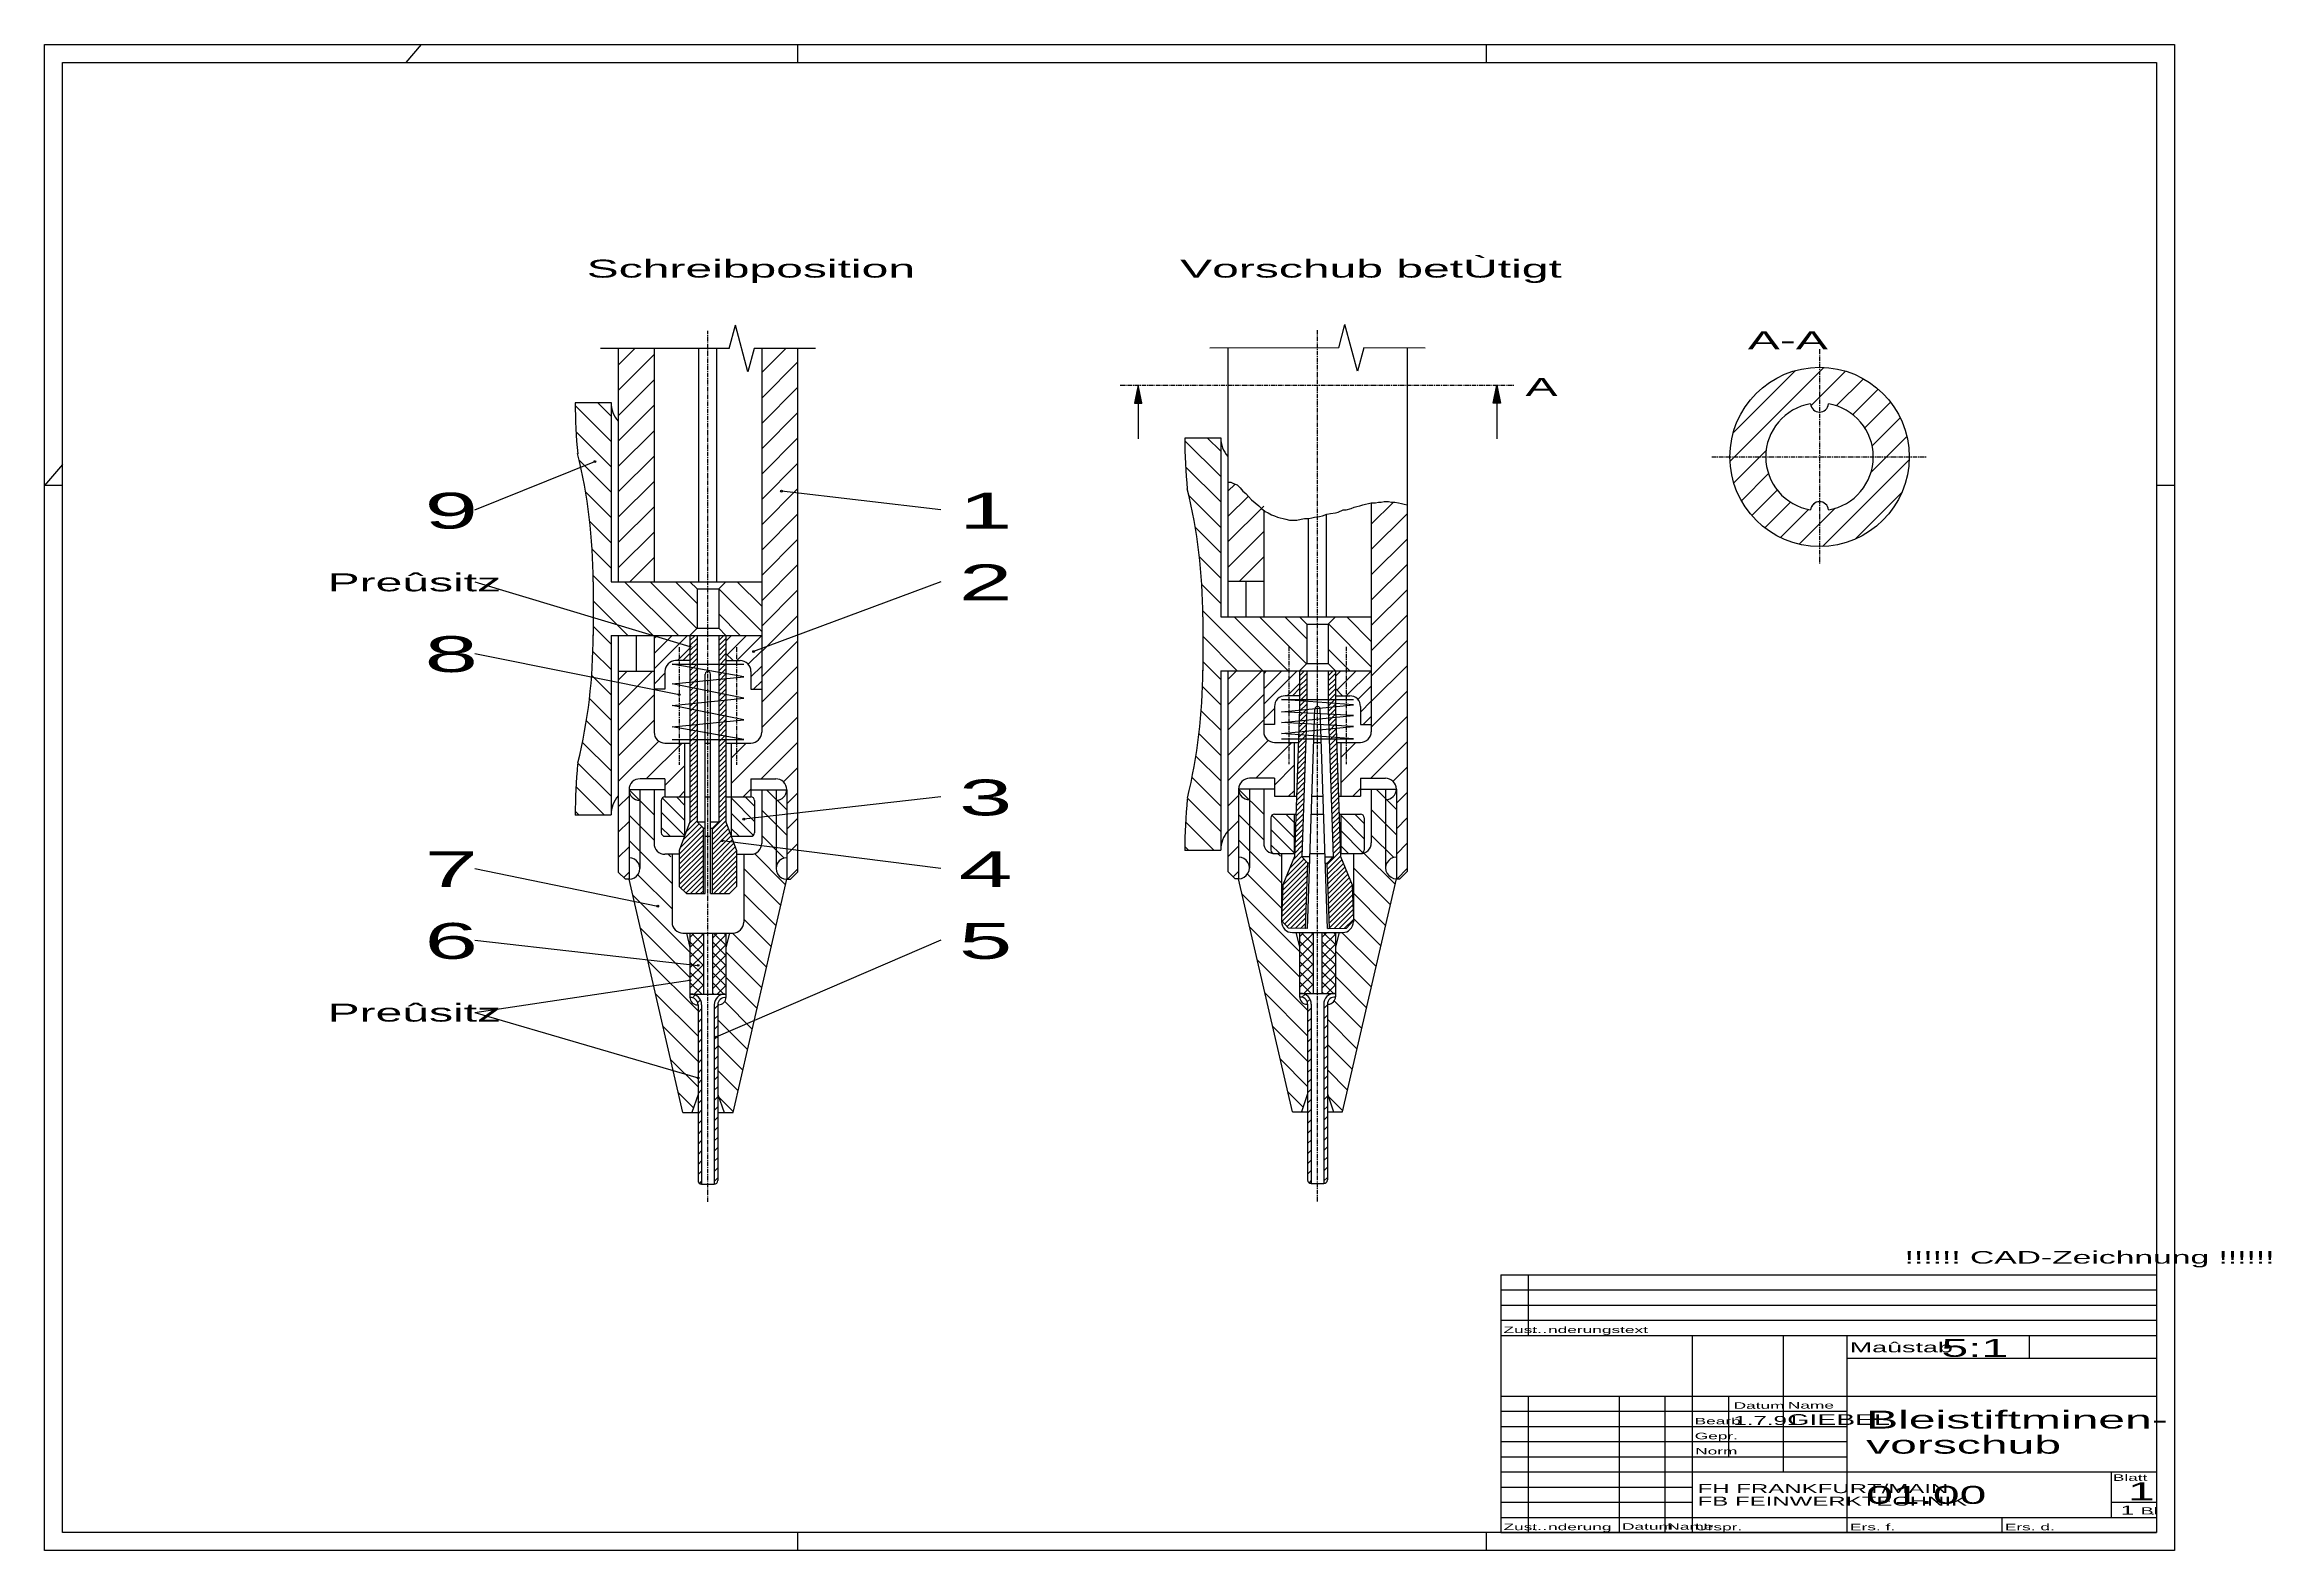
# Model space of a CAD drawing. Header units: metres. Extents: x -128 to 493, y -194 to 226.
import ezdxf

# ---------------------------------------------------------------- set-up
doc = ezdxf.new("R2010")
doc.units = ezdxf.units.M
doc.linetypes.add('AUSGEZOGEN', pattern=[0])
doc.linetypes.add('STRICHPUNKTLINIE', pattern=[2, 1.25, -0.25, 0.25, -0.25])
for name, color, linetype in [('DINA2', 7, 'AUSGEZOGEN'), ('MITTELLINIEN', 1, 'AUSGEZOGEN'), ('SCHNITTE', 2, 'AUSGEZOGEN'), ('SCHRIFTFELD', 7, 'AUSGEZOGEN'), ('TEXT', 7, 'AUSGEZOGEN'), ('VORSCHUB', 7, 'AUSGEZOGEN')]:
    doc.layers.add(name, color=color, linetype=linetype)

msp = doc.modelspace()

# ---------------------------------------------------------------- linework, layer by layer
at = {"layer": 'DINA2', "color": 0, "linetype": 'AUSGEZOGEN'}
for p, q in [((-127.997, 225.81), (466.003, 225.81)), ((-127.997, -194.19), (-127.997, 225.81)), ((-22.997, 225.809), (-27.264, 220.81)), ((82.004, 225.81), (82.004, 220.81)), ((274.004, 225.81), (274.004, 220.81)), ((466.003, 225.81), (466.003, -194.19)), ((-122.997, 220.81), (461.003, 220.81)), ((-122.997, -189.19), (-122.997, 220.81)), ((461.003, 220.81), (461.003, -189.19)), ((-122.997, 108.668), (-127.997, 102.811)), ((-122.997, 102.811), (-127.997, 102.811)), ((466.003, 102.809), (461.003, 102.809)), ((461.003, -189.19), (-122.997, -189.19)), ((82.002, -189.19), (82.002, -194.19)), ((274.002, -189.19), (274.002, -194.19)), ((466.003, -194.19), (-127.997, -194.19))]:
    msp.add_line(p, q, dxfattribs=at)
at = {"layer": 'MITTELLINIEN', "color": 1, "linetype": 'STRICHPUNKTLINIE'}
for p, q in [((57.003, -96.999), (57.001, 146)), ((227.002, -96.832), (227, 146.167)), ((367.003, 140.81), (367.003, 80.81)), ((337.003, 110.81), (397.003, 110.81))]:
    msp.add_line(p, q, dxfattribs=at)
at = {"layer": 'SCHNITTE', "color": 2, "linetype": 'STRICHPUNKTLINIE'}
msp.add_line((172, 130.81), (282, 130.81), dxfattribs=at)
at = {"layer": 'SCHNITTE', "color": 2, "linetype": 'AUSGEZOGEN'}
for p, q in [((177, 130.808), (176, 125.809)), ((176.886, 130.236), (177.077, 130.427)), ((177.114, 130.237), (176.923, 130.428)), ((176.992, 130.766), (177.006, 130.78)), ((177.008, 130.767), (176.994, 130.781)), ((177, 130.808), (177.002, 115.81)), ((178, 125.809), (177, 130.808)), ((276.003, 125.81), (277.003, 130.81)), ((276.889, 130.239), (277.08, 130.43)), ((277.117, 130.238), (276.926, 130.429)), ((276.995, 130.769), (277.009, 130.783)), ((277.011, 130.768), (276.997, 130.782)), ((277.003, 130.81), (278.003, 125.81)), ((277.003, 130.81), (277.003, 115.811)), ((176, 125.809), (178, 125.809)), ((176.005, 125.837), (176.032, 125.81)), ((177.642, 127.602), (176.039, 126.001)), ((176.076, 126.19), (176.456, 125.81)), ((177.571, 127.955), (176.145, 126.53)), ((176.146, 126.543), (176.879, 125.81)), ((176.217, 126.896), (177.303, 125.81)), ((177.501, 128.308), (176.251, 127.059)), ((177.713, 127.248), (176.272, 125.81)), ((176.287, 127.249), (177.727, 125.81)), ((177.43, 128.661), (176.357, 127.589)), ((176.358, 127.602), (177.961, 126)), ((176.429, 127.955), (177.855, 126.53)), ((177.359, 129.015), (176.463, 128.119)), ((176.499, 128.309), (177.749, 127.059)), ((176.568, 128.648), (177.289, 129.368)), ((176.57, 128.662), (177.643, 127.589)), ((176.641, 129.015), (177.537, 128.119)), ((176.674, 129.178), (177.218, 129.721)), ((177.783, 126.896), (176.696, 125.81)), ((177.431, 128.649), (176.711, 129.369)), ((176.78, 129.708), (177.147, 130.074)), ((177.325, 129.179), (176.782, 129.722)), ((177.219, 129.709), (176.853, 130.075)), ((177.854, 126.543), (177.12, 125.81)), ((177.924, 126.19), (177.543, 125.81)), ((177.995, 125.837), (177.967, 125.81)), ((278.003, 125.81), (276.003, 125.81)), ((276.008, 125.838), (276.036, 125.811)), ((277.645, 127.604), (276.042, 126.001)), ((276.079, 126.191), (276.46, 125.811)), ((277.574, 127.957), (276.148, 126.531)), ((276.149, 126.544), (276.883, 125.811)), ((276.22, 126.897), (277.307, 125.811)), ((277.504, 128.311), (276.254, 127.061)), ((277.716, 127.251), (276.276, 125.811)), ((276.29, 127.25), (277.731, 125.811)), ((277.433, 128.664), (276.36, 127.591)), ((276.361, 127.604), (277.964, 126.002)), ((276.432, 127.957), (277.858, 126.531)), ((277.362, 129.017), (276.466, 128.121)), ((276.502, 128.31), (277.752, 127.061)), ((276.572, 128.651), (277.292, 129.371)), ((276.573, 128.663), (277.646, 127.591)), ((276.644, 129.017), (277.54, 128.121)), ((276.678, 129.181), (277.221, 129.724)), ((277.786, 126.897), (276.7, 125.811)), ((277.435, 128.65), (276.714, 129.37)), ((276.784, 129.711), (277.15, 130.077)), ((277.329, 129.18), (276.785, 129.723)), ((277.223, 129.71), (276.856, 130.076)), ((277.857, 126.544), (277.124, 125.811)), ((277.927, 126.191), (277.547, 125.811)), ((277.998, 125.838), (277.971, 125.811))]:
    msp.add_line(p, q, dxfattribs=at)
at = {"layer": 'SCHRIFTFELD', "color": 0, "linetype": 'AUSGEZOGEN'}
for p, q in [((278.122, -117.289), (461.005, -117.29)), ((278.124, -117.29), (278.123, -189.191)), ((285.745, -117.29), (285.746, -134.206)), ((461.005, -117.29), (461.003, -189.19)), ((278.122, -121.518), (461.004, -121.52)), ((278.122, -125.747), (461.004, -125.749)), ((278.122, -129.976), (461.004, -129.978)), ((278.123, -134.207), (461.005, -134.206)), ((331.466, -134.206), (331.463, -189.19)), ((356.865, -134.206), (356.865, -151.126)), ((374.647, -134.206), (374.642, -189.19)), ((425.445, -134.209), (425.445, -140.55)), ((374.644, -140.552), (461.005, -140.549)), ((278.123, -151.127), (461.005, -151.126)), ((285.745, -151.126), (285.743, -189.19)), ((311.144, -151.127), (311.143, -189.19)), ((323.844, -151.127), (323.843, -189.19)), ((341.624, -151.127), (341.625, -168.045)), ((356.865, -151.126), (356.863, -172.273)), ((278.123, -155.357), (374.643, -155.358)), ((278.123, -159.586), (374.643, -159.587)), ((278.123, -163.815), (374.643, -163.816)), ((278.123, -168.044), (374.643, -168.045)), ((278.123, -172.273), (331.463, -172.273)), ((331.463, -172.273), (461.004, -172.272)), ((448.304, -172.273), (448.303, -184.96)), ((278.128, -176.502), (331.463, -176.502)), ((278.123, -180.731), (331.463, -180.732)), ((278.123, -184.96), (461.003, -184.96)), ((417.823, -184.96), (417.823, -189.19)), ((448.303, -180.735), (461.004, -180.734)), ((278.123, -189.191), (461.003, -189.19))]:
    msp.add_line(p, q, dxfattribs=at)
at = {"layer": 'TEXT', "color": 7, "linetype": 'AUSGEZOGEN'}
for p, q in [((-7.998, 95.997), (25.5, 109.5)), ((122.001, 95.996), (77.5, 101.25)), ((-7.997, 75.997), (52.001, 57.92)), ((122, 75.997), (69.75, 56.5)), ((-7.997, 55.998), (49.001, 44.5)), ((122, 16.001), (67, 9.75)), ((122, -3.997), (61, 3.75)), ((-7.997, -3.999), (43, -14.5)), ((-7.997, -23.998), (54.25, -31)), ((122, -23.996), (59.2, -51)), ((-7.996, -44.191), (52.001, -35.16)), ((-7.997, -44.19), (54.251, -62.4))]:
    msp.add_line(p, q, dxfattribs=at)
for centre in [(25.5, 109.5), (77.5, 101.25), (52.001, 57.919), (69.75, 56.5), (49.001, 44.5), (67, 9.75), (61, 3.75), (43, -14.5), (54.25, -31), (52.002, -35.16), (59.2, -51), (54.251, -62.401)]:
    msp.add_circle(centre, 0.25, dxfattribs=at)
at = {"layer": 'VORSCHUB', "color": 0, "linetype": 'AUSGEZOGEN'}
for p, q in [((62.911, 141.04), (64.66, 147.571)), ((68.16, 134.505), (64.66, 147.571)), ((232.91, 141.207), (234.659, 147.738)), ((238.159, 134.672), (234.659, 147.738)), ((62.911, 141.04), (27.001, 141)), ((32, 141), (32.001, 76)), ((36.611, 141.01), (32.001, 136.4)), ((41.993, 139.32), (32.001, 129.328)), ((42.001, 141), (42.002, 76)), ((54.501, 76), (54.502, 140.998)), ((59.501, 75.999), (59.5, 141)), ((69.91, 141.04), (68.16, 134.505)), ((87.001, 141), (69.91, 141.04)), ((72.001, 141), (72, 33.997)), ((78.72, 141.019), (72.001, 134.3)), ((82.001, 137.228), (72.001, 127.228)), ((82.002, 141), (82, -5.005)), ((232.91, 141.207), (197, 141.167)), ((201.999, 141.167), (202.001, 66.166)), ((239.909, 141.207), (238.159, 134.672)), ((257, 141.167), (239.909, 141.207)), ((252.001, 141.167), (251.999, -4.838)), ((42.002, 132.257), (32.001, 122.256)), ((368.25, 135.778), (342.035, 109.563)), ((360.292, 134.892), (342.921, 117.521)), ((364.614, 125.07), (374.273, 134.729)), ((371.678, 125.062), (379.231, 132.615)), ((20.001, 125.999), (30, 125.999)), ((20.004, 125.122), (29.999, 115.133)), ((26.201, 125.998), (29.999, 122.203)), ((30, 125.999), (30, 75.998)), ((42.002, 125.187), (32.001, 115.186)), ((82.002, 130.157), (72.001, 120.156)), ((376.282, 122.594), (383.383, 129.695)), ((379.644, 118.884), (386.816, 126.056)), ((42.002, 118.116), (32.001, 108.115)), ((82.002, 123.087), (72.001, 113.086)), ((381.69, 113.858), (389.514, 121.682)), ((20.223, 117.833), (29.999, 108.064)), ((82.002, 116.016), (72.001, 106.015)), ((190.001, 116.164), (200, 116.164)), ((190.004, 115.287), (199.999, 105.298)), ((196.201, 116.163), (199.999, 112.368)), ((200, 116.164), (200, 66.163)), ((352.106, 112.562), (343.084, 103.54)), ((381.355, 106.451), (391.357, 116.453)), ((30, 100.992), (21.129, 109.858)), ((42.002, 111.045), (32.001, 101.044)), ((82.002, 108.945), (72.001, 98.944)), ((190.223, 107.998), (199.999, 98.229)), ((352.751, 106.135), (345.198, 98.582)), ((391.99, 110.014), (367.799, 85.823)), ((22.899, 101.018), (29.999, 93.923)), ((42.002, 103.974), (32.001, 93.973)), ((82.002, 101.874), (72.001, 91.873)), ((200, 91.157), (191.129, 100.023)), ((204.02, 103.232), (202, 101.211)), ((207.729, 99.871), (202, 94.14)), ((355.219, 101.531), (348.118, 94.43)), ((389.96, 100.912), (376.901, 87.853)), ((42.002, 96.903), (32.001, 86.902)), ((82.002, 94.803), (72.001, 84.802)), ((212.001, 97.07), (202, 87.069)), ((212.001, 95.92), (212.002, 66.166)), ((224.5, 66.166), (224.5, 93.6)), ((229.501, 66.166), (229.5, 94.766)), ((241.999, 97.999), (241.999, 34.164)), ((248.159, 98.2), (242, 92.04)), ((252.001, 94.97), (242, 84.969)), ((358.929, 98.169), (351.757, 90.997)), ((363.955, 96.123), (356.131, 88.299)), ((371.362, 96.458), (361.36, 86.456)), ((365.877, 98.045), (364.77, 96.938)), ((24.058, 92.789), (29.999, 86.852)), ((42.002, 89.832), (32.001, 79.831)), ((82.002, 87.732), (72.001, 77.731)), ((192.899, 91.183), (199.999, 84.088)), ((212.001, 89.999), (202, 79.998)), ((252.001, 87.899), (242, 77.898)), ((24.727, 85.049), (29.999, 79.781)), ((42.002, 82.761), (35.24, 75.999)), ((194.058, 82.954), (199.999, 77.017)), ((212.001, 82.928), (205.239, 76.166)), ((252.001, 80.828), (242, 70.827)), ((24.991, 77.715), (41.718, 60.999)), ((25.001, 75.999), (25.001, 60.999)), ((30, 75.998), (71.999, 75.999)), ((33.784, 75.999), (48.794, 60.999)), ((40.86, 75.999), (53.932, 62.935)), ((47.936, 75.999), (53.999, 69.939)), ((54, 73.999), (51.999, 76)), ((60.002, 73.998), (62.003, 75.999)), ((65.144, 75.998), (72, 69.147)), ((82.002, 80.661), (72.001, 70.66)), ((194.727, 75.214), (199.999, 69.946)), ((202, 76.167), (212.001, 76.168)), ((207.002, 76.168), (207.002, 66.166)), ((25, 70.634), (34.642, 60.999)), ((54, 73.999), (54, 63.002)), ((54, 73.999), (60.002, 73.998)), ((60.002, 73.998), (60.002, 63)), ((60.037, 74.032), (72, 62.078)), ((82.002, 73.59), (72.001, 63.589)), ((252.001, 73.757), (242, 63.756)), ((25, 63.563), (29.998, 58.569)), ((54, 63.002), (51.999, 61.001)), ((54, 63.002), (60.002, 63)), ((60.002, 63), (62.003, 60.999)), ((60.003, 66.997), (66.006, 60.998)), ((82.001, 66.518), (72.001, 56.518)), ((194.992, 67.88), (211.719, 51.164)), ((195.001, 66.164), (195.001, 51.164)), ((199.999, 66.165), (241.998, 66.166)), ((203.783, 66.166), (218.793, 51.166)), ((210.859, 66.166), (223.931, 53.102)), ((217.935, 66.166), (223.998, 60.106)), ((223.999, 64.166), (221.998, 66.167)), ((223.999, 64.166), (223.999, 53.169)), ((223.999, 64.166), (230.001, 64.165)), ((230.001, 64.165), (232.002, 66.166)), ((230.001, 64.165), (230.001, 53.167)), ((230.036, 64.199), (241.999, 52.245)), ((235.143, 66.165), (241.999, 59.314)), ((252, 66.685), (242, 56.685)), ((24.935, 56.558), (29.998, 51.498)), ((29.999, 60.999), (72, 60.997)), ((29.999, 60.998), (29.999, 10.998)), ((32.002, 61), (32.001, -5.002)), ((37.002, 61), (37.002, 50.999)), ((42.002, 61), (42.002, 33.999)), ((42.003, 60.178), (42.824, 60.999)), ((47.066, 60.999), (42.003, 55.936)), ((51.306, 60.997), (42.003, 51.694)), ((52, 57.449), (48.548, 53.997)), ((49.999, 53.997), (51.999, 55.996)), ((52.001, 60.998), (52.001, 9)), ((53.401, 60.999), (52.002, 59.6)), ((54.002, 60.186), (52.002, 58.186)), ((54.002, 58.772), (52.002, 56.772)), ((54.002, 57.358), (52.002, 55.358)), ((54.002, 55.944), (52.002, 53.944)), ((54.001, 60.998), (54.002, 8.999)), ((60.003, 60.998), (60.003, 8.999)), ((61.404, 60.999), (60.005, 59.6)), ((62.005, 60.186), (60.005, 58.186)), ((62.005, 58.772), (60.005, 56.772)), ((62.005, 57.358), (60.005, 55.358)), ((62.005, 55.944), (60.005, 53.944)), ((62.003, 60.998), (62.003, 8.999)), ((64.003, 53.997), (62.003, 55.996)), ((63.549, 60.998), (62.004, 59.453)), ((67.79, 60.997), (62.397, 55.604)), ((71.83, 60.795), (65.032, 53.997)), ((72, 56.723), (68.255, 52.978)), ((82.001, 59.447), (72.001, 49.447)), ((195.001, 60.799), (204.643, 51.164)), ((230.002, 57.164), (236.005, 51.165)), ((252, 59.614), (242, 49.614)), ((24.585, 49.836), (29.998, 44.427)), ((32.001, 50.999), (42.001, 50.999)), ((34.451, 51), (32.002, 48.551)), ((41.382, 50.859), (32.002, 41.479)), ((45.003, 50.452), (42.003, 47.452)), ((45.003, 50.997), (45.002, 45.997)), ((47.001, 52.991), (67, 52.997)), ((67.001, 49.497), (47.001, 52.991)), ((51.999, 53.996), (48.002, 53.997)), ((54.002, 54.531), (52.002, 52.531)), ((54.002, 53.117), (52.002, 51.117)), ((54.002, 51.703), (52.002, 49.703)), ((54.002, 50.289), (52.002, 48.289)), ((56.252, -10.999), (56.251, 50.241)), ((57.754, -10.999), (57.753, 50.246)), ((62.005, 54.531), (60.005, 52.531)), ((62.005, 53.117), (60.005, 51.117)), ((62.005, 51.703), (60.005, 49.703)), ((62.005, 50.289), (60.005, 48.289)), ((62.003, 53.996), (66.001, 53.997)), ((69, 50.997), (69.001, 45.996)), ((72.001, 52.482), (69.001, 49.482)), ((82.001, 52.376), (72.001, 42.376)), ((195, 53.728), (199.998, 48.734)), ((199.998, 51.166), (241.999, 51.164)), ((199.999, 51.163), (199.999, 1.163)), ((202.001, 51.166), (202, -4.835)), ((202, 51.166), (212, 51.166)), ((204.45, 51.167), (202.001, 48.718)), ((211.381, 51.026), (202.001, 41.646)), ((212.001, 50.346), (212.822, 51.167)), ((217.064, 51.167), (212.001, 46.104)), ((212.002, 51.165), (212.001, 34.166)), ((221.304, 51.165), (212.001, 41.862)), ((223.999, 53.169), (221.998, 51.168)), ((222, 51.165), (232.002, 51.165)), ((222, 51.165), (222, 40.49)), ((223.4, 51.166), (222.001, 49.767)), ((224.001, 50.353), (222.001, 48.353)), ((223.999, 53.169), (230.001, 53.167)), ((224, 51.165), (224, 40.457)), ((230.001, 53.167), (232.002, 51.166)), ((230.002, 51.165), (230.002, 40.454)), ((231.403, 51.166), (230.004, 49.767)), ((232.004, 50.353), (230.004, 48.353)), ((233.547, 51.166), (232.002, 49.621)), ((232.002, 51.165), (232.002, 40.493)), ((237.788, 51.165), (232.395, 45.772)), ((241.828, 50.963), (235.03, 44.165)), ((252, 52.543), (242, 42.543)), ((42.003, 44.408), (32.002, 34.407)), ((45.002, 45.997), (42.003, 45.997)), ((45.002, 46.209), (44.789, 45.997)), ((47.003, 47.495), (67.001, 49.497)), ((67.001, 43.496), (47.003, 47.495)), ((47.003, 41.495), (67.001, 43.496)), ((54.002, 48.875), (52.002, 46.875)), ((54.002, 47.461), (52.002, 45.461)), ((54.002, 46.047), (52.002, 44.047)), ((54.002, 44.633), (52.002, 42.633)), ((62.005, 48.875), (60.005, 46.875)), ((62.005, 47.461), (60.005, 45.461)), ((62.005, 46.047), (60.005, 44.047)), ((62.005, 44.633), (60.005, 42.633)), ((69.001, 45.996), (72, 45.996)), ((72.001, 48.24), (69.758, 45.997)), ((82.001, 45.305), (72.001, 35.305)), ((194.935, 46.723), (199.998, 41.663)), ((212.002, 44.575), (202.001, 34.574)), ((221.997, 44.164), (218, 44.165)), ((221.998, 47.617), (218.546, 44.165)), ((219.997, 44.165), (221.997, 46.164)), ((224.001, 48.939), (222.001, 46.939)), ((224.001, 47.525), (222.001, 45.525)), ((224.001, 46.111), (222.001, 44.111)), ((224.001, 44.698), (222.001, 42.698)), ((232.004, 48.939), (230.004, 46.939)), ((232.004, 47.525), (230.004, 45.525)), ((232.004, 46.111), (230.004, 44.111)), ((232.004, 44.698), (230.004, 42.698)), ((234.001, 44.165), (232.001, 46.164)), ((232.001, 44.164), (235.999, 44.165)), ((241.998, 46.891), (238.253, 43.146)), ((252, 45.472), (242, 35.472)), ((23.964, 43.386), (29.998, 37.356)), ((42.003, 37.336), (32.002, 27.335)), ((67.001, 37.496), (47.003, 41.495)), ((47.003, 35.495), (67.001, 37.496)), ((54.002, 43.219), (52.002, 41.219)), ((54.002, 41.805), (52.002, 39.805)), ((54.002, 40.391), (52.002, 38.391)), ((54.002, 38.977), (52.002, 36.977)), ((54.002, 37.563), (52.002, 35.563)), ((62.005, 43.219), (60.005, 41.219)), ((62.005, 41.805), (60.005, 39.805)), ((62.005, 40.391), (60.005, 38.391)), ((62.005, 38.977), (60.005, 36.977)), ((62.005, 37.563), (60.005, 35.563)), ((82.001, 38.234), (63.503, 19.736)), ((194.585, 40.001), (199.998, 34.592)), ((212.002, 37.503), (202.001, 27.502)), ((215.001, 40.62), (212.001, 37.62)), ((215.001, 41.165), (215, 36.165)), ((217.001, 39.7), (237.002, 41.649)), ((237.001, 38.649), (217.001, 39.7)), ((217.001, 36.7), (237.001, 38.649)), ((217.002, 43.144), (237.001, 43.149)), ((237.002, 41.649), (217.002, 43.144)), ((222, 40.49), (220.604, -0.639)), ((223.9, 37.527), (221.829, 35.456)), ((223.95, 38.991), (221.878, 36.919)), ((224, 40.457), (221.928, 38.383)), ((224.001, 43.284), (222.001, 41.284)), ((224.001, 41.87), (222.001, 39.87)), ((224, 40.451), (222.602, -0.707)), ((224.17, -20.768), (226.25, 40.41)), ((229.832, -20.771), (227.752, 40.413)), ((230.002, 40.454), (231.4, -0.708)), ((232.004, 43.284), (230.004, 41.284)), ((232.004, 41.87), (230.022, 39.887)), ((232.004, 40.455), (230.068, 38.519)), ((232.05, 39.087), (230.115, 37.152)), ((232.097, 37.72), (230.161, 35.784)), ((232.002, 40.493), (233.399, -0.64)), ((252, 38.401), (233.502, 19.903)), ((238.998, 41.165), (238.999, 36.164)), ((241.999, 42.65), (238.999, 39.65)), ((241.999, 38.408), (239.756, 36.165)), ((22.011, 31.195), (29.998, 23.214)), ((23.098, 37.18), (29.998, 30.285)), ((43.281, 31.542), (32.002, 20.263)), ((47.001, 31.994), (67, 31.997)), ((67, 31.997), (47.003, 35.495)), ((54.002, 36.149), (52.002, 34.149)), ((54.002, 34.735), (52.002, 32.735)), ((54.002, 33.321), (52.002, 31.321)), ((54.002, 31.907), (52.002, 29.907)), ((62.005, 36.149), (60.005, 34.149)), ((62.005, 34.735), (60.005, 32.735)), ((62.005, 33.321), (60.005, 31.321)), ((62.005, 31.907), (60.005, 29.907)), ((82.001, 31.163), (71.836, 20.998)), ((193.964, 33.551), (199.998, 27.521)), ((213.28, 31.709), (202.001, 20.43)), ((219.808, 31.165), (209.808, 21.165)), ((215, 36.165), (212.001, 36.165)), ((215, 36.377), (214.787, 36.165)), ((215, 31.165), (221.683, 31.164)), ((237.002, 35.649), (217.001, 36.7)), ((217.001, 33.7), (237.002, 35.649)), ((237.002, 32.196), (217.001, 33.7)), ((217.003, 32.199), (237.002, 32.196)), ((220.499, 31.166), (220.5, 16.164)), ((223.701, 31.672), (221.63, 29.601)), ((223.751, 33.136), (221.68, 31.065)), ((223.801, 34.6), (221.729, 32.528)), ((223.85, 36.063), (221.779, 33.992)), ((225.936, 31.164), (228.066, 31.164)), ((232.143, 36.352), (230.208, 34.416)), ((232.19, 34.985), (230.254, 33.049)), ((232.236, 33.617), (230.3, 31.681)), ((232.282, 32.249), (230.347, 30.314)), ((232.319, 31.163), (238.998, 31.162)), ((233.501, 31.165), (233.503, 16.164)), ((237.693, 31.165), (233.502, 26.974)), ((238.999, 36.164), (241.998, 36.164)), ((252, 31.33), (241.835, 21.165)), ((20.72, 25.415), (29.998, 16.143)), ((49.809, 30.998), (39.809, 20.998)), ((45.001, 30.998), (52.001, 30.997)), ((50.5, 30.999), (50.501, 5)), ((54.002, 30.493), (52.002, 28.493)), ((54.002, 29.079), (52.002, 27.079)), ((54.002, 27.665), (52.002, 25.665)), ((54.002, 26.251), (52.002, 24.251)), ((56.251, 30.998), (57.753, 30.998)), ((62.005, 30.493), (60.005, 28.493)), ((62.005, 29.079), (60.005, 27.079)), ((62.005, 27.665), (60.005, 25.665)), ((62.005, 26.251), (60.005, 24.251)), ((62.003, 30.997), (69, 30.998)), ((63.502, 30.998), (63.504, 4.998)), ((67.694, 30.998), (63.503, 26.807)), ((193.098, 27.345), (199.998, 20.45)), ((223.502, 25.817), (221.431, 23.746)), ((223.552, 27.281), (221.481, 25.21)), ((223.602, 28.745), (221.531, 26.674)), ((223.652, 30.209), (221.58, 28.137)), ((232.329, 30.882), (230.393, 28.946)), ((232.375, 29.514), (230.44, 27.579)), ((232.422, 28.147), (230.486, 26.211)), ((232.468, 26.779), (230.533, 24.842)), ((232.515, 25.412), (230.579, 23.476)), ((20.208, 18.855), (28.07, 10.999)), ((45.001, 20.998), (38.067, 20.997)), ((45.001, 20.998), (45.002, 15.997)), ((50.501, 24.619), (45.002, 19.12)), ((54.002, 24.837), (52.002, 22.837)), ((54.002, 23.423), (52.002, 21.423)), ((54.002, 22.009), (52.002, 20.009)), ((54.002, 20.595), (52.002, 18.595)), ((54.002, 19.181), (52.002, 17.181)), ((62.005, 24.837), (60.005, 22.837)), ((62.005, 23.423), (60.005, 21.423)), ((62.005, 22.009), (60.005, 20.009)), ((62.005, 20.595), (60.005, 18.595)), ((62.005, 19.181), (60.005, 17.181)), ((69.002, 20.998), (69.001, 15.997)), ((69.002, 20.998), (75.936, 20.997)), ((82.001, 24.092), (78.075, 20.166)), ((192.011, 21.36), (199.998, 13.379)), ((215, 21.165), (208.066, 21.164)), ((215, 21.165), (215.001, 16.164)), ((220.5, 24.786), (215.001, 19.287)), ((223.304, 19.963), (221.232, 17.891)), ((223.353, 21.426), (221.282, 19.355)), ((223.403, 22.89), (221.332, 20.819)), ((223.453, 24.354), (221.382, 22.283)), ((232.561, 24.044), (230.626, 22.108)), ((232.608, 22.677), (230.672, 20.741)), ((232.654, 21.309), (230.718, 19.373)), ((232.7, 19.941), (230.765, 18.006)), ((239.001, 21.165), (239, 16.164)), ((239.001, 21.165), (245.935, 21.164)), ((252, 24.259), (248.074, 20.333)), ((35.004, 16.192), (32.001, 13.19)), ((45.002, 17.993), (35.004, 17.993)), ((35.004, 17.975), (35.004, -7.006)), ((42.002, 10.951), (35.005, 17.944)), ((38.003, 17.994), (38.004, -3.96)), ((42.001, 17.994), (42.002, 2.994)), ((44.002, 14.997), (44.002, 5.996)), ((44.275, 15.682), (50.5, 9.461)), ((45, 15.997), (52.001, 15.996)), ((48.203, 15.997), (50.5, 13.702)), ((50.501, 17.548), (48.949, 15.996)), ((54.002, 17.767), (52.002, 15.767)), ((54.002, 16.353), (52.002, 14.353)), ((54.002, 14.939), (52.002, 12.939)), ((54.002, 13.525), (52.002, 11.525)), ((56.251, 15.997), (57.753, 15.997)), ((62.005, 17.767), (60.005, 15.767)), ((62.005, 16.353), (60.005, 14.353)), ((62.005, 14.939), (60.005, 12.939)), ((62.005, 13.525), (60.005, 11.525)), ((62.003, 15.996), (69.001, 15.996)), ((63.576, 15.581), (70, 9.161)), ((69.002, 18.164), (66.835, 15.997)), ((67.404, 15.997), (70, 13.401)), ((69.001, 17.993), (78.999, 17.993)), ((70.001, 14.997), (70.001, 5.995)), ((72.002, 17.994), (72.001, 2.993)), ((73.332, 17.992), (78.998, 12.33)), ((76, 17.994), (75.999, -3.961)), ((78.999, 17.975), (78.999, -7.007)), ((82.001, 17.021), (79, 14.02)), ((190.72, 15.58), (199.998, 6.308)), ((205.003, 16.359), (202, 13.357)), ((215.001, 18.16), (205.003, 18.16)), ((205.003, 18.142), (205.003, -6.839)), ((212.001, 11.118), (205.004, 18.111)), ((208.002, 18.161), (208.003, -3.793)), ((212, 18.161), (212.001, 3.161)), ((215.001, 16.164), (221.174, 16.164)), ((220.5, 17.715), (218.948, 16.163)), ((223.055, 12.644), (220.984, 10.573)), ((223.105, 14.108), (221.034, 12.037)), ((223.154, 15.571), (221.083, 13.5)), ((223.204, 17.035), (221.133, 14.964)), ((223.254, 18.499), (221.183, 16.428)), ((225.426, 16.165), (228.576, 16.165)), ((232.747, 18.574), (230.811, 16.638)), ((232.793, 17.206), (230.858, 15.27)), ((232.84, 15.839), (230.904, 13.903)), ((232.886, 14.471), (230.951, 12.535)), ((232.933, 13.104), (230.997, 11.168)), ((232.829, 16.164), (239, 16.164)), ((239.001, 18.331), (236.834, 16.164)), ((239, 18.16), (248.998, 18.16)), ((242.001, 18.161), (242, 3.16)), ((243.331, 18.159), (248.997, 12.497)), ((245.999, 18.161), (245.998, -3.794)), ((248.998, 18.142), (248.998, -6.84)), ((252, 17.188), (248.999, 14.187)), ((20.003, 10.999), (29.999, 10.998)), ((20.994, 10.999), (20.006, 11.987)), ((35.005, 9.124), (32.002, 6.121)), ((42.002, 3.879), (35.005, 10.873)), ((44.001, 11.715), (50.416, 5.305)), ((44.001, 7.473), (46.474, 5.002)), ((52.001, 9), (49.001, 1.001)), ((55.73, 6.769), (49.002, 0.041)), ((55.275, 7.728), (49.273, 1.726)), ((54.568, 8.435), (50.122, 3.989)), ((54.002, 9.283), (50.97, 6.251)), ((54.002, 10.697), (51.819, 8.514)), ((54.002, 12.111), (52.002, 10.111)), ((54.002, 9), (56.251, 9.001)), ((54.003, 8.999), (55.729, 7.273)), ((55.729, 7.273), (56.251, 7.274)), ((55.738, -10.999), (55.729, 7.273)), ((57.753, 9.001), (60.002, 9.001)), ((57.753, 7.275), (58.276, 7.275)), ((58.266, -10.997), (58.276, 7.275)), ((62.698, 7.147), (58.274, 2.724)), ((62.312, 8.175), (58.275, 4.139)), ((62.005, 10.697), (58.276, 6.968)), ((62.005, 9.283), (58.276, 5.554)), ((60.001, 9), (58.276, 7.275)), ((62.005, 12.111), (60.005, 10.111)), ((62.003, 8.999), (65.003, 0.999)), ((63.503, 11.413), (69.67, 5.25)), ((63.503, 7.171), (65.679, 4.997)), ((72.002, 12.251), (78.998, 5.259)), ((82.001, 9.95), (79, 6.949)), ((190.208, 9.02), (198.07, 1.164)), ((205.004, 9.291), (202.001, 6.288)), ((212.001, 4.046), (205.004, 11.04)), ((214, 6.878), (220.415, 0.468)), ((214.001, 10.16), (214.001, 1.159)), ((214.274, 10.845), (220.499, 4.624)), ((215.001, 11.159), (221.004, 11.159)), ((218.202, 11.16), (220.499, 8.865)), ((220.501, 11.159), (220.501, 0.163)), ((222.856, 6.789), (220.785, 4.718)), ((222.906, 8.253), (220.835, 6.182)), ((222.956, 9.717), (220.885, 7.646)), ((223.005, 11.18), (220.934, 9.109)), ((225.256, 11.16), (228.746, 11.16)), ((232.979, 11.736), (231.044, 9.8)), ((233.026, 10.369), (231.09, 8.433)), ((233.072, 9.001), (231.136, 7.065)), ((233.118, 7.633), (231.183, 5.698)), ((233.165, 6.266), (231.229, 4.33)), ((232.999, 11.159), (239, 11.159)), ((233.502, 6.576), (239.669, 0.413)), ((233.504, 11.159), (233.504, 0.16)), ((233.575, 10.744), (239.999, 4.324)), ((237.403, 11.16), (239.999, 8.564)), ((240, 10.16), (240, 1.158)), ((242.001, 12.418), (248.997, 5.426)), ((252, 10.117), (248.999, 7.116)), ((35.004, 2.051), (32.001, -0.951)), ((47.002, -8.188), (35.005, 3.802)), ((45, 5.002), (50.501, 5)), ((49.001, 1.001), (49.002, -8.999)), ((55.73, 5.355), (49.002, -1.373)), ((55.731, 3.942), (49.002, -2.787)), ((55.732, 2.529), (49.002, -4.201)), ((55.733, 1.116), (49.002, -5.615)), ((56.251, 5), (57.753, 4.999)), ((65.002, 0.968), (58.269, -5.765)), ((64.626, 2.005), (58.27, -4.35)), ((64.24, 3.033), (58.271, -2.935)), ((63.469, 5.09), (58.272, -0.106)), ((63.855, 4.062), (58.272, -1.52)), ((63.084, 6.118), (58.273, 1.309)), ((63.504, 4.997), (69.002, 4.996)), ((65.003, 0.999), (65.002, -9.001)), ((69.961, 0.149), (78.647, -8.531)), ((72.002, 5.18), (78.281, -1.095)), ((82.001, 2.879), (79, -0.122)), ((190.003, 1.164), (199.999, 1.163)), ((190.994, 1.164), (190.006, 2.152)), ((205.003, 2.218), (202, -0.784)), ((217.001, -8.021), (205.004, 3.969)), ((214, 2.636), (216.473, 0.165)), ((215.173, 0.164), (220.631, 0.163)), ((216.643, -0.592), (215.889, 0.161)), ((217, 0.159), (217.001, -18.838)), ((222.657, 0.934), (220.264, -1.459)), ((222.707, 2.398), (220.636, 0.327)), ((222.757, 3.862), (220.686, 1.791)), ((222.806, 5.325), (220.736, 3.255)), ((224.882, 0.163), (229.12, 0.163)), ((233.351, 0.795), (229.743, -2.81)), ((233.211, 4.898), (231.276, 2.962)), ((233.258, 3.531), (231.322, 1.595)), ((233.304, 2.163), (231.369, 0.227)), ((233.372, 0.161), (238.944, 0.16)), ((233.502, 2.334), (235.678, 0.16)), ((237.001, 0.161), (237, -18.838)), ((239.96, 0.316), (248.646, -8.364)), ((242.001, 5.347), (248.28, -0.928)), ((252, 3.046), (248.999, 0.045)), ((32.001, -5.002), (34.004, -7.005)), ((35.004, -5.021), (33.512, -6.513)), ((47.002, -15.259), (37.463, -5.726)), ((49, -0.005), (45.002, -0.005)), ((46.644, -0.759), (45.89, -0.006)), ((47.001, -0.008), (47.002, -19.005)), ((55.733, -0.298), (49.002, -7.029)), ((55.734, -1.711), (49.002, -8.443)), ((55.735, -3.124), (49.432, -9.427)), ((55.735, -4.538), (50.139, -10.134)), ((55.736, -5.951), (50.846, -10.841)), ((65.002, -3.274), (58.267, -10.009)), ((65.002, -1.86), (58.268, -8.594)), ((65.002, -0.446), (58.269, -7.179)), ((65.002, -4.688), (58.692, -10.998)), ((65.002, -6.102), (60.103, -11.001)), ((65.002, -0.006), (69.001, -0.006)), ((67.002, -0.006), (67.001, -19.005)), ((67.002, -3.966), (77.321, -14.278)), ((82.001, -4.192), (79.187, -7.006)), ((82, -5.005), (79.999, -7.006)), ((202, -4.835), (204.003, -6.838)), ((205.003, -4.854), (203.511, -6.346)), ((217.001, -15.092), (207.462, -5.559)), ((224.15, -6.057), (217.182, -13.025)), ((224.199, -4.594), (217.231, -11.562)), ((224.248, -3.131), (217.281, -10.098)), ((223.887, -2.079), (217.33, -8.635)), ((220.604, -0.639), (217.334, -8.532)), ((223.204, -1.348), (218.264, -6.287)), ((222.608, -0.529), (219.264, -3.873)), ((224.85, -0.781), (222.603, -0.705)), ((222.604, -0.706), (224.269, -2.489)), ((223.659, -20.749), (224.269, -2.489)), ((224.791, -2.506), (224.269, -2.489)), ((229.152, -0.782), (231.399, -0.706)), ((229.211, -2.507), (229.733, -2.49)), ((231.398, -0.707), (229.733, -2.49)), ((230.343, -20.752), (229.733, -2.49)), ((233.397, -0.574), (229.789, -4.179)), ((233.793, -1.591), (229.835, -5.547)), ((234.208, -2.592), (229.88, -6.915)), ((234.622, -3.591), (229.926, -8.284)), ((235.036, -4.59), (229.972, -9.652)), ((235.45, -5.59), (230.017, -11.02)), ((233.399, -0.64), (236.669, -8.534)), ((237.001, -3.799), (247.32, -14.111)), ((252, -4.025), (249.186, -6.839)), ((251.999, -4.838), (249.998, -6.839)), ((35.004, -7.006), (34.004, -7.005)), ((50.006, -72.035), (35.006, -7.007)), ((52.002, -27.319), (36.005, -11.34)), ((49.002, -8.999), (51.005, -11.002)), ((51.005, -11.002), (56.252, -10.999)), ((55.737, -7.364), (52.1, -11.001)), ((55.737, -8.778), (53.515, -11)), ((55.738, -10.191), (54.93, -10.999)), ((57.754, -10.999), (63.007, -10.996)), ((65.002, -7.516), (61.518, -11)), ((65.002, -9.001), (63.007, -10.996)), ((64.002, -72.021), (78.999, -7.007)), ((75.996, -20.024), (67.002, -11.037)), ((78.999, -7.007), (79.999, -7.006)), ((205.003, -6.839), (204.003, -6.838)), ((220.005, -71.868), (205.005, -6.84)), ((222.001, -27.152), (206.004, -11.173)), ((217.334, -8.532), (216.996, -18.525)), ((224.004, -10.445), (217.033, -17.416)), ((224.053, -8.982), (217.083, -15.952)), ((224.101, -7.52), (217.132, -14.489)), ((223.955, -11.908), (217.162, -18.702)), ((235.864, -6.59), (230.063, -12.388)), ((236.278, -7.589), (230.109, -13.756)), ((236.672, -8.609), (230.155, -15.125)), ((236.718, -9.977), (230.2, -16.493)), ((236.765, -11.344), (230.246, -17.861)), ((234.001, -71.854), (248.998, -6.84)), ((236.669, -8.534), (237.007, -18.528)), ((245.995, -19.857), (237.001, -10.87)), ((248.998, -6.84), (249.998, -6.839)), ((74.671, -25.772), (67.002, -18.107)), ((216.996, -18.525), (218.921, -20.587)), ((223.906, -13.371), (217.844, -19.434)), ((223.857, -14.834), (218.527, -20.165)), ((223.808, -16.297), (219.498, -20.606)), ((223.759, -17.76), (220.864, -20.654)), ((236.857, -14.08), (230.102, -20.834)), ((236.811, -12.712), (230.292, -19.23)), ((236.903, -15.448), (231.642, -20.708)), ((236.95, -16.816), (233.107, -20.658)), ((236.996, -18.184), (234.572, -20.607)), ((237.007, -18.528), (235.082, -20.59)), ((244.67, -25.605), (237.001, -17.94)), ((52.002, -34.407), (38.125, -20.53)), ((50.08, -22.005), (64, -22.005)), ((51.002, -22.005), (52.002, -26.001)), ((52.001, -22.005), (52.002, -39.94)), ((52.001, -24.427), (55.75, -28.174)), ((53.197, -22.004), (52.002, -23.199)), ((55.682, -22.347), (52.002, -26.027)), ((52.405, -22.004), (55.75, -25.347)), ((55.232, -22.004), (55.75, -22.522)), ((55.751, -22.005), (55.751, -39.005)), ((58.252, -24.479), (62.002, -28.226)), ((58.253, -22.005), (58.253, -39.006)), ((59.637, -22.004), (58.254, -23.387)), ((62.002, -22.467), (58.254, -26.215)), ((58.605, -22.004), (62.002, -25.399)), ((61.432, -22.004), (62.002, -22.574)), ((62.003, -22.005), (62.002, -39.938)), ((63.002, -22.005), (62.002, -26.001)), ((73.346, -31.518), (63.827, -22.006)), ((222.001, -34.24), (208.124, -20.363)), ((224.17, -20.768), (218.921, -20.587)), ((220.079, -21.838), (233.999, -21.838)), ((221.001, -21.838), (222.001, -25.834)), ((222, -21.838), (222.001, -39.773)), ((222, -24.26), (225.749, -28.007)), ((223.196, -21.837), (222.001, -23.032)), ((225.681, -22.18), (222.001, -25.86)), ((223.71, -19.222), (222.231, -20.701)), ((222.404, -21.837), (225.749, -25.18)), ((223.662, -20.684), (223.598, -20.748)), ((225.231, -21.837), (225.749, -22.355)), ((225.75, -21.838), (225.75, -38.838)), ((228.251, -24.312), (232.001, -28.059)), ((228.252, -21.838), (228.252, -38.839)), ((229.636, -21.837), (228.253, -23.22)), ((232.001, -22.3), (228.253, -26.048)), ((228.604, -21.837), (232.001, -25.232)), ((229.832, -20.771), (235.082, -20.59)), ((231.431, -21.837), (232.001, -22.407)), ((233.001, -21.838), (232.001, -25.834)), ((232.002, -21.838), (232.001, -39.771)), ((243.345, -31.351), (233.826, -21.839)), ((40.246, -29.72), (54.25, -43.715)), ((52.001, -27.255), (55.75, -31.002)), ((52.001, -30.084), (55.75, -33.83)), ((55.752, -25.105), (52.002, -28.855)), ((55.752, -27.932), (52.002, -31.682)), ((55.752, -30.76), (52.002, -34.51)), ((58.252, -27.306), (62.002, -31.053)), ((58.252, -30.134), (62.002, -33.881)), ((62.003, -25.294), (58.254, -29.043)), ((62.003, -28.121), (58.254, -31.87)), ((62.003, -30.949), (58.254, -34.698)), ((72.02, -37.264), (62.003, -27.254)), ((210.245, -29.553), (224.249, -43.548)), ((222, -27.088), (225.749, -30.835)), ((222, -29.917), (225.749, -33.663)), ((225.751, -24.938), (222.001, -28.688)), ((225.751, -27.765), (222.001, -31.515)), ((225.751, -30.593), (222.001, -34.343)), ((228.251, -27.139), (232.001, -30.886)), ((228.251, -29.967), (232.001, -33.714)), ((232.002, -25.127), (228.253, -28.876)), ((232.002, -27.954), (228.253, -31.703)), ((232.002, -30.782), (228.253, -34.531)), ((242.019, -37.097), (232.002, -27.087)), ((52.001, -32.912), (55.75, -36.658)), ((52.001, -35.74), (55.269, -39.005)), ((55.752, -33.588), (52.002, -37.338)), ((55.752, -36.416), (53.163, -39.005)), ((58.252, -32.962), (62.002, -36.709)), ((58.252, -35.79), (61.47, -39.005)), ((62.003, -33.777), (58.254, -37.526)), ((62.003, -36.605), (59.603, -39.005)), ((70.695, -43.01), (62.003, -34.324)), ((222, -32.745), (225.749, -36.491)), ((222, -35.573), (225.268, -38.838)), ((225.751, -33.421), (222.001, -37.171)), ((225.751, -36.249), (223.162, -38.838)), ((228.251, -32.795), (232.001, -36.542)), ((228.251, -35.623), (231.469, -38.838)), ((232.002, -33.61), (228.253, -37.359)), ((232.002, -36.438), (229.602, -38.838)), ((240.694, -42.843), (232.002, -34.157)), ((42.365, -38.909), (54.25, -50.786)), ((52.002, -39.005), (62.002, -39.006)), ((53.462, -39.259), (52.676, -40.045)), ((54.251, -42.001), (54.062, -42)), ((54.92, -40.629), (54.158, -41.391)), ((54.251, -41.999), (54.251, -91.025)), ((55.252, -43.125), (54.252, -44.125)), ((55.251, -42.004), (55.252, -92.023)), ((58.362, -38.728), (58.64, -39.005)), ((58.753, -42.004), (58.752, -92.027)), ((59.754, -42.222), (58.753, -43.223)), ((60.003, -42), (59.753, -42)), ((59.753, -42), (59.753, -91.029)), ((69.369, -48.755), (61.688, -41.079)), ((212.364, -38.742), (224.249, -50.619)), ((222.001, -38.838), (232.001, -38.839)), ((223.461, -39.092), (222.675, -39.878)), ((224.25, -41.834), (224.061, -41.833)), ((224.919, -40.462), (224.157, -41.224)), ((224.25, -41.832), (224.25, -90.858)), ((225.251, -42.958), (224.251, -43.958)), ((225.25, -41.837), (225.251, -91.856)), ((228.361, -38.561), (228.639, -38.838)), ((228.752, -41.837), (228.751, -91.86)), ((229.753, -42.055), (228.752, -43.056)), ((229.752, -41.833), (229.752, -90.862)), ((230.002, -41.833), (229.752, -41.833)), ((239.368, -48.588), (231.687, -40.912)), ((44.485, -48.098), (54.25, -57.857)), ((55.252, -45.952), (54.252, -46.952)), ((55.252, -48.78), (54.252, -49.78)), ((59.754, -45.05), (58.753, -46.051)), ((59.754, -47.878), (58.753, -48.879)), ((68.044, -54.5), (59.754, -46.215)), ((214.484, -47.931), (224.249, -57.69)), ((225.251, -45.785), (224.251, -46.785)), ((225.251, -48.613), (224.251, -49.613)), ((229.753, -44.883), (228.752, -45.884)), ((229.753, -47.711), (228.752, -48.712)), ((238.043, -54.333), (229.753, -46.048)), ((55.252, -51.608), (54.252, -52.608)), ((55.252, -54.436), (54.252, -55.436)), ((59.754, -50.706), (58.753, -51.707)), ((59.754, -53.534), (58.753, -54.535)), ((59.754, -53.285), (66.718, -60.245)), ((225.251, -51.441), (224.251, -52.441)), ((225.251, -54.269), (224.251, -55.269)), ((229.753, -50.539), (228.752, -51.54)), ((229.753, -53.367), (228.752, -54.368)), ((229.753, -53.118), (236.717, -60.078)), ((46.605, -57.287), (54.25, -64.928)), ((55.252, -57.264), (54.252, -58.264)), ((55.252, -60.092), (54.252, -61.092)), ((59.754, -56.362), (58.753, -57.363)), ((59.754, -59.19), (58.753, -60.191)), ((59.754, -62.018), (58.753, -63.019)), ((59.754, -60.354), (65.393, -65.99)), ((216.604, -57.12), (224.249, -64.761)), ((225.251, -57.097), (224.251, -58.097)), ((225.251, -59.925), (224.251, -60.925)), ((229.753, -56.195), (228.752, -57.196)), ((229.753, -59.023), (228.752, -60.024)), ((229.753, -61.851), (228.752, -62.852)), ((229.753, -60.187), (235.392, -65.823)), ((48.724, -66.475), (52.961, -70.71)), ((54.253, -67.028), (52.502, -72.022)), ((55.252, -62.92), (54.252, -63.92)), ((55.252, -65.748), (54.252, -66.748)), ((59.754, -64.846), (58.753, -65.847)), ((59.754, -67.674), (58.753, -68.675)), ((59.753, -67.029), (61.504, -72.023)), ((60.158, -67.829), (64.067, -71.735)), ((218.723, -66.308), (222.96, -70.543)), ((224.252, -66.861), (222.501, -71.855)), ((225.251, -62.753), (224.251, -63.753)), ((225.251, -65.581), (224.251, -66.581)), ((229.753, -64.679), (228.752, -65.68)), ((229.753, -67.507), (228.752, -68.508)), ((229.752, -66.862), (231.503, -71.856)), ((230.157, -67.662), (234.066, -71.568)), ((50.006, -72.035), (54.251, -72.032)), ((55.252, -68.576), (54.252, -69.576)), ((55.252, -71.404), (54.252, -72.404)), ((55.252, -74.232), (54.252, -75.232)), ((59.754, -70.502), (58.753, -71.503)), ((59.754, -73.33), (58.753, -74.331)), ((59.752, -72.026), (64.002, -72.021)), ((220.005, -71.868), (224.25, -71.865)), ((225.251, -68.409), (224.251, -69.409)), ((225.251, -71.237), (224.251, -72.237)), ((225.251, -74.065), (224.251, -75.065)), ((229.753, -70.335), (228.752, -71.336)), ((229.753, -73.163), (228.752, -74.164)), ((229.751, -71.859), (234.001, -71.854)), ((55.252, -77.06), (54.252, -78.06)), ((55.252, -79.888), (54.252, -80.888)), ((59.754, -76.158), (58.753, -77.159)), ((59.754, -78.986), (58.753, -79.987)), ((225.251, -76.893), (224.251, -77.893)), ((225.251, -79.721), (224.251, -80.721)), ((229.753, -75.991), (228.752, -76.992)), ((229.753, -78.819), (228.752, -79.82)), ((55.252, -82.716), (54.252, -83.716)), ((55.252, -85.544), (54.252, -86.544)), ((59.754, -81.814), (58.753, -82.815)), ((59.754, -84.642), (58.753, -85.643)), ((225.251, -82.549), (224.251, -83.549)), ((225.251, -85.377), (224.251, -86.377)), ((229.753, -81.647), (228.752, -82.648)), ((229.753, -84.475), (228.752, -85.476)), ((55.252, -88.372), (54.252, -89.372)), ((55.252, -91.2), (54.638, -91.814)), ((55.253, -92.031), (58.754, -92.028)), ((59.754, -87.47), (58.753, -88.471)), ((59.754, -90.297), (58.753, -91.298)), ((225.251, -88.205), (224.251, -89.205)), ((225.251, -91.033), (224.637, -91.647)), ((225.252, -91.864), (228.753, -91.861)), ((229.753, -87.303), (228.752, -88.304)), ((229.753, -90.13), (228.752, -91.131))]:
    msp.add_line(p, q, dxfattribs=at)
at = {"layer": 'VORSCHUB', "color": 0, "linetype": 'STRICHPUNKTLINIE'}
for p, q in [((49.001, 57.7), (49.001, 24.902)), ((65.001, 57.7), (65.001, 24.9)), ((219, 57.867), (219, 25.069)), ((235, 57.867), (235, 25.067))]:
    msp.add_line(p, q, dxfattribs=at)
at = {"layer": 'VORSCHUB', "color": 0, "linetype": 'AUSGEZOGEN'}
msp.add_lwpolyline([(202, 103.8), (202.8, 103.8), (203.6, 103.4), (204.6, 103), (205.4, 102.2), (206.2, 101.2), (207, 100.6), (207.8, 99.8), (208.6, 98.8), (209.6, 98), (210.6, 97.2), (211.4, 96.4), (212.4, 95.6), (213.2, 95.2), (214.2, 94.6), (215, 94.4), (215.8, 94), (216.6, 93.8), (217.4, 93.6), (218.2, 93.4), (219.2, 93.2), (220.2, 93.2), (221.2, 93.2), (222.4, 93.4), (223.4, 93.6), (224.6, 93.6), (225.4, 93.8), (226.2, 94), (227.6, 94.2), (228.4, 94.4), (229.6, 94.8), (230.6, 95), (232, 95.2), (232.8, 95.4), (234.2, 96), (235, 96), (236.4, 96.4), (237.2, 96.8), (238, 97), (238.8, 97.2), (239.6, 97.4), (240.4, 97.6), (241.2, 97.8), (242, 98), (243.2, 98), (244, 98.2), (244.8, 98.2), (245.6, 98.4), (246.8, 98.4), (247.6, 98.2), (248.6, 98.2), (249.6, 98), (250.4, 97.8), (251.2, 97.6), (252, 97.4)], dxfattribs=at)
msp.add_circle((367.003, 110.81), 25, dxfattribs=at)
for centre, radius, start, end in [((170.001, 125.999), 150, 180.037, 185.491), ((38, 125.999), 8, 180.037, 220.962), ((367.003, 110.81), 15, 99.579, 260.491), ((367.003, 125.81), 2.5, 184.811, 355.3), ((367.003, 110.81), 15, 279.613, 440.531), ((340.001, 116.164), 150, 180.037, 185.491), ((208, 116.164), 8, 180.037, 220.957), ((-124.999, 75.999), 150, 0, 13.788), ((45.001, 66.164), 150, 0, 13.788), ((367.002, 95.812), 2.5, 4.728, 175.308), ((-124.993, 60.991), 149.994, 346.287, 360.076), ((48.001, 50.996), 3, 89.999, 180.018), ((57.001, 50.245), 0.75, 0.076, 180.342), ((66.002, 50.996), 3, 0.019, 90.037), ((45.007, 51.156), 149.994, 346.287, 360.076), ((217.999, 41.164), 3, 89.999, 180.018), ((236, 41.164), 3, 0.019, 90.037), ((227, 40.412), 0.75, 0.076, 180.342), ((45.002, 33.998), 3, 180.037, 270.055), ((69, 33.997), 3, 270.055, 360.074), ((215.001, 34.165), 3, 180.037, 270.055), ((238.999, 34.164), 3, 270.036, 360.074), ((169.997, 11.005), 149.994, 174.584, 180.039), ((38.003, 17.998), 3, 88.795, 180.132), ((76, 17.998), 3, 359.978, 451.315), ((208.002, 18.165), 3, 88.795, 180.132), ((245.999, 18.165), 3, 359.978, 451.315), ((38.001, 10.998), 8.002, 139.105, 180.037), ((38.003, 17.998), 3, 180.132, 270.074), ((45.001, 14.996), 1, 89.961, 179.979), ((69.002, 14.996), 1, 0.057, 90.075), ((76, 17.998), 3, 270.036, 359.978), ((339.997, 1.17), 149.994, 174.584, 180.039), ((208.002, 18.165), 3, 180.132, 270.074), ((245.999, 18.165), 3, 270.036, 359.978), ((208, 1.163), 8.001, 139.111, 180.037), ((215, 10.159), 1, 89.961, 179.979), ((239.001, 10.159), 1, 0.057, 90.075), ((45.001, 2.993), 3, 180.018, 270.074), ((45, 5.995), 1, 179.979, 270.113), ((69.003, 5.994), 1, 269.998, 360.131), ((69.002, 2.992), 3, 270.036, 360.093), ((215, 3.16), 3, 180.018, 273.361), ((214.999, 1.158), 1, 179.979, 270.113), ((239.001, 3.159), 3, 268.966, 360.093), ((239.002, 1.157), 1, 269.998, 360.131), ((35.004, -4.007), 3, 270.055, 450.092), ((78.999, -4.008), 3, 90.018, 270.055), ((205.003, -3.84), 3, 270.055, 450.092), ((248.998, -3.841), 3, 90.018, 270.055), ((50.002, -19.006), 3, 180.018, 270.074), ((64.001, -19.006), 3, 270.036, 360.093), ((220.001, -18.839), 3, 180.018, 270.074), ((234, -18.839), 3, 270.036, 360.093), ((53.999, -40.003), 1.998, 178.229, 271.863), ((52.252, -42), 2, 0.028, 97.198), ((52.253, -42.005), 3, 0.019, 90.018), ((61.752, -42.005), 3, 90.018, 180.018), ((61.754, -42.001), 2, 82.895, 180.008), ((60.004, -40.001), 1.999, 270.027, 361.88), ((223.998, -39.836), 1.998, 178.229, 271.863), ((222.251, -41.833), 2, 0.028, 97.198), ((222.252, -41.838), 3, 0.019, 90.018), ((231.751, -41.838), 3, 90.018, 180.018), ((231.753, -41.834), 2, 82.895, 180.008), ((230.003, -39.834), 1.999, 270.027, 361.88), ((55.251, -91.025), 1, 180.037, 269.998), ((58.753, -91.029), 1, 270.113, 360.074), ((225.25, -90.858), 1, 180.037, 269.998), ((228.752, -90.862), 1, 270.113, 360.074)]:
    msp.add_arc(centre, radius, start, end, dxfattribs=at)

# ---------------------------------------------------------------- texts
at = {"layer": 'SCHNITTE', "color": 2, "linetype": 'AUSGEZOGEN', "width": 2.003}
for s, p in [('A-A', (347.003, 140.81)), ('A', (285.003, 127.81))]:
    msp.add_text(s, height=5, dxfattribs=at).set_placement(p)
at = {"layer": 'SCHRIFTFELD', "color": 0, "linetype": 'AUSGEZOGEN'}
for s, height, width, p in [('!!!!!! CAD-Zeichnung !!!!!!', 3.5, 2.003, (390.73, -114.19)), ('Zust', 1.8, 2.003, (278.873, -133.543)), ('…nderungstext', 1.8, 2.003, (286.473, -133.543)), ('Maûstab', 2.8, 2.003, (375.427, -138.927)), ('5:1', 5, 2.003, (401.003, -140.19)), ('Datum', 1.8, 2.003, (343.043, -154.687)), ('Name', 1.8, 2.003, (358.163, -154.607)), ('Bleistiftminen-', 5, 2.003, (380.003, -160.19)), ('Gepr.', 1.8, 2.003, (332.203, -163.167)), ('Bearb', 1.8, 2.003, (332.163, -159.007)), ('1.7.91', 2.5, 2.003, (343.003, -159.19)), ('GIEBEL', 3, 1.975, (358.001, -159.19)), ('Norm', 1.8, 2.003, (332.323, -167.407)), ('vorschub', 5, 2.003, (380.003, -167.19)), ('Blatt', 1.8, 2.003, (448.791, -174.777)), ('FH FRANKFURT/MAIN', 2.5, 2.003, (333.003, -178.19)), ('FB FEINWERKTECHNIK', 2.5, 2.003, (333.003, -181.69)), ('01.00', 5, 2.003, (380.003, -181.19)), ('1', 5, 2.003, (453.003, -180.19)), ('1', 2.5, 2.003, (451.003, -184.19)), ('Bl', 2, 2.003, (456.595, -184.152)), ('.', 2, 2.003, (459.147, -184.227)), ('Zust', 1.8, 2.003, (278.873, -188.527)), ('…nderung', 1.8, 2.003, (286.473, -188.527)), ('Datum', 1.8, 2.003, (311.923, -188.427)), ('Name', 1.8, 2.003, (324.573, -188.427)), ('Urspr.', 1.8, 2.003, (332.322, -188.552)), ('Ers. f.', 1.8, 2.003, (375.501, -188.552)), ('Ers. d.', 1.8, 2.003, (418.683, -188.552))]:
    msp.add_text(s, height=height, dxfattribs=dict(at, width=width)).set_placement(p)
at = {"layer": 'TEXT', "color": 7, "linetype": 'AUSGEZOGEN', "width": 2.003}
for s, height, p in [('Schreibposition', 5, (23.191, 160.81)), ('Vorschub betÙtigt', 5, (188.683, 160.81)), ('9', 10, (-22.013, 90.81)), ('1', 10, (127.003, 90.81)), ('2', 10, (127.003, 70.81)), ('Preûsitz', 5, (-49.063, 73.31)), ('8', 10, (-22.013, 50.81)), ('3', 10, (127.003, 10.81)), ('7', 10, (-22.013, -9.19)), ('4', 10, (127.003, -9.19)), ('6', 10, (-22.013, -29.19)), ('5', 10, (127.003, -29.19)), ('Preûsitz', 5, (-49.063, -46.69))]:
    msp.add_text(s, height=height, dxfattribs=at).set_placement(p)

doc.saveas('drawing.dxf')
